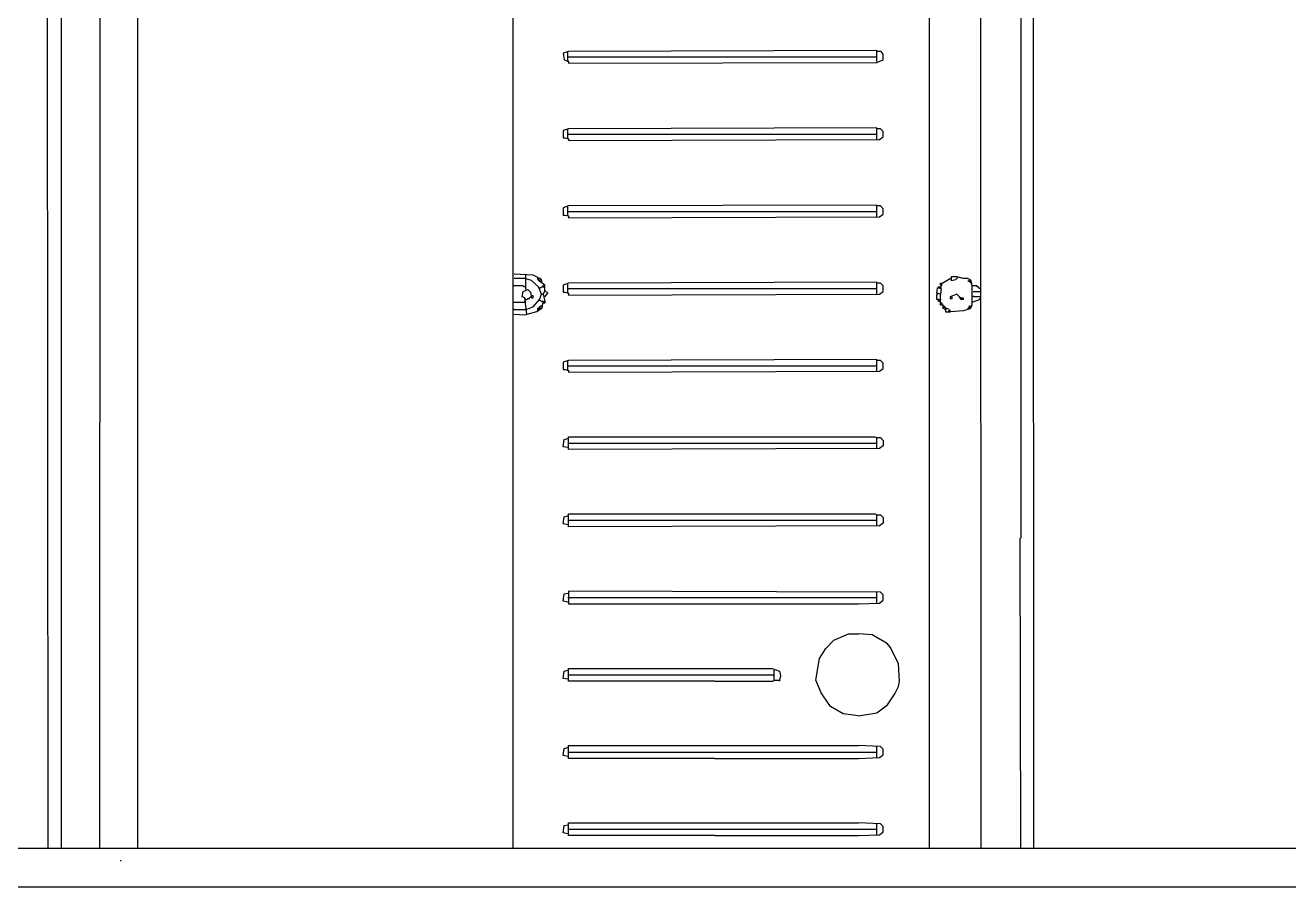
# Model space of a CAD drawing. Extents: x 3792242 to 5145247, y -1546315 to -1031918.
# Drawn here: x 4169140 to 4170122, y -1515644 to -1514974 of the extents above; entities that cross this region are included whole.
import ezdxf

# ---------------------------------------------------------------- set-up
doc = ezdxf.new("R2010")
doc.units = 0
doc.header["$MEASUREMENT"] = 0
doc.layers.add('TENKÁ', color=7, linetype='CONTINUOUS')
doc.layers.add('ZZ-chladenie', color=133, linetype='CONTINUOUS')

msp = doc.modelspace()

# ---------------------------------------------------------------- linework, layer by layer
at = {"layer": 'TENKÁ'}
for p, q in [((4159004.314, -1515613.77), (4215129.314, -1515613.77)), ((4159004.314, -1515643.77), (4215129.314, -1515643.77))]:
    msp.add_line(p, q, dxfattribs=at)
at = {"layer": 'ZZ-chladenie', "color": 9}
for p, q in [((4169168.404, -1515613.77), (4169168.404, -1514306.302)), ((4169913.996, -1515372.443), (4169913.996, -1514306.302)), ((4169158.197, -1515613.77), (4169157.107, -1514327.484)), ((4169842.685, -1515613.77), (4169842.685, -1514328.19)), ((4169882.862, -1515613.77), (4169882.224, -1514328.19)), ((4169923.767, -1515613.77), (4169923.175, -1514328.19)), ((4169198.239, -1515613.77), (4169198.764, -1514508.234)), ((4169227.712, -1515613.77), (4169227.712, -1514705.929)), ((4169519.312, -1515613.77), (4169519.312, -1514720.756)), ((4169562.382, -1514994.705), (4169558.146, -1514996.117)), ((4169801.733, -1514993.998), (4169562.382, -1514994.705)), ((4169801.733, -1515002.471), (4169801.733, -1514993.998)), ((4169805.264, -1514994.705), (4169801.733, -1514994.705)), ((4169806.676, -1514996.823), (4169805.264, -1514994.705)), ((4169558.146, -1514996.117), (4169558.851, -1515001.059)), ((4169558.851, -1515001.059), (4169562.382, -1515002.471)), ((4169561.675, -1515001.765), (4169561.675, -1514995.411)), ((4169561.675, -1514998.941), (4169801.733, -1514998.941)), ((4169561.675, -1515001.765), (4169561.675, -1515002.471)), ((4169562.382, -1515002.471), (4169562.382, -1515003.883)), ((4169562.382, -1515003.883), (4169801.733, -1515003.177)), ((4169801.733, -1515003.177), (4169806.676, -1515001.059)), ((4169806.676, -1515001.059), (4169806.676, -1514996.823)), ((4169801.733, -1515054.013), (4169562.382, -1515054.719)), ((4169801.733, -1515063.192), (4169801.733, -1515054.013)), ((4169562.382, -1515054.719), (4169558.146, -1515056.131)), ((4169558.146, -1515056.131), (4169558.146, -1515061.78)), ((4169558.146, -1515061.78), (4169559.558, -1515061.78)), ((4169559.558, -1515061.78), (4169562.382, -1515062.486)), ((4169561.675, -1515062.486), (4169561.675, -1515055.425)), ((4169561.675, -1515058.955), (4169801.733, -1515058.955)), ((4169562.382, -1515062.486), (4169562.382, -1515063.898)), ((4169562.382, -1515063.898), (4169803.852, -1515063.192)), ((4169804.558, -1515054.719), (4169801.733, -1515054.719)), ((4169803.852, -1515063.192), (4169806.676, -1515061.074)), ((4169806.676, -1515056.838), (4169804.558, -1515054.719)), ((4169806.676, -1515061.074), (4169806.676, -1515056.838)), ((4169562.382, -1515114.734), (4169558.146, -1515116.146)), ((4169558.146, -1515116.146), (4169558.146, -1515121.794)), ((4169558.146, -1515121.794), (4169559.558, -1515121.794)), ((4169559.558, -1515121.794), (4169562.382, -1515122.5)), ((4169561.675, -1515122.5), (4169561.675, -1515115.44)), ((4169561.675, -1515118.97), (4169801.733, -1515118.97)), ((4169801.733, -1515114.028), (4169562.382, -1515114.734)), ((4169562.382, -1515122.5), (4169562.382, -1515123.912)), ((4169801.733, -1515123.206), (4169801.733, -1515114.028)), ((4169804.558, -1515114.734), (4169801.733, -1515114.734)), ((4169803.852, -1515123.206), (4169806.676, -1515121.088)), ((4169806.676, -1515116.852), (4169804.558, -1515114.734)), ((4169806.676, -1515121.088), (4169806.676, -1515116.852)), ((4169562.382, -1515123.912), (4169803.852, -1515123.206)), ((4169534.845, -1515168.394), (4169520.019, -1515167.688)), ((4169528.491, -1515171.218), (4169520.019, -1515171.218)), ((4169533.433, -1515172.63), (4169528.491, -1515171.218)), ((4169529.197, -1515168.394), (4169529.197, -1515167.688)), ((4169529.197, -1515171.924), (4169529.197, -1515168.394)), ((4169529.197, -1515179.691), (4169529.197, -1515171.924)), ((4169541.2, -1515171.924), (4169534.845, -1515168.394)), ((4169538.376, -1515170.512), (4169537.669, -1515169.806)), ((4169538.376, -1515171.924), (4169538.376, -1515170.512)), ((4169539.082, -1515171.924), (4169538.376, -1515171.924)), ((4169539.082, -1515172.63), (4169539.082, -1515171.924)), ((4169539.788, -1515172.63), (4169539.082, -1515171.924)), ((4169540.494, -1515171.218), (4169539.788, -1515171.218)), ((4169540.494, -1515171.924), (4169540.494, -1515171.218)), ((4169541.2, -1515172.63), (4169540.494, -1515171.924)), ((4169541.906, -1515174.748), (4169541.2, -1515171.924)), ((4169852.57, -1515174.748), (4169858.924, -1515171.218)), ((4169858.924, -1515171.218), (4169859.63, -1515171.924)), ((4169863.866, -1515169.806), (4169859.63, -1515169.806)), ((4169859.63, -1515169.806), (4169859.63, -1515172.63)), ((4169859.63, -1515172.63), (4169863.161, -1515171.924)), ((4169863.161, -1515171.924), (4169864.573, -1515170.512)), ((4169868.809, -1515171.218), (4169863.866, -1515169.806)), ((4169864.573, -1515170.512), (4169864.573, -1515169.806)), ((4169872.339, -1515171.218), (4169868.809, -1515171.218)), ((4169875.163, -1515172.63), (4169872.339, -1515171.218)), ((4169874.457, -1515171.924), (4169873.751, -1515171.924)), ((4169874.457, -1515172.63), (4169874.457, -1515171.924)), ((4169527.079, -1515176.867), (4169519.312, -1515176.867)), ((4169526.373, -1515185.339), (4169527.079, -1515181.103)), ((4169527.785, -1515177.572), (4169527.079, -1515176.867)), ((4169527.079, -1515181.103), (4169530.609, -1515179.691)), ((4169529.197, -1515177.572), (4169527.785, -1515177.572)), ((4169530.609, -1515179.691), (4169532.727, -1515181.808)), ((4169532.727, -1515181.808), (4169533.433, -1515186.045)), ((4169539.082, -1515177.572), (4169533.433, -1515172.63)), ((4169539.788, -1515172.63), (4169539.082, -1515172.63)), ((4169541.2, -1515183.221), (4169539.082, -1515177.572)), ((4169539.788, -1515178.279), (4169539.082, -1515178.279)), ((4169539.788, -1515172.63), (4169540.494, -1515173.336)), ((4169539.788, -1515173.336), (4169539.788, -1515172.63)), ((4169540.494, -1515174.042), (4169539.788, -1515173.336)), ((4169539.788, -1515178.279), (4169540.494, -1515178.279)), ((4169540.494, -1515173.336), (4169541.2, -1515172.63)), ((4169540.494, -1515173.336), (4169541.2, -1515172.63)), ((4169541.906, -1515174.042), (4169540.494, -1515174.042)), ((4169540.494, -1515178.279), (4169541.2, -1515177.572)), ((4169541.2, -1515177.572), (4169543.318, -1515177.572)), ((4169544.024, -1515176.16), (4169541.906, -1515174.748)), ((4169542.612, -1515176.867), (4169542.612, -1515176.16)), ((4169543.318, -1515177.572), (4169542.612, -1515176.867)), ((4169544.024, -1515180.396), (4169542.612, -1515183.221)), ((4169544.024, -1515180.396), (4169544.024, -1515176.16)), ((4169544.024, -1515180.396), (4169544.73, -1515181.103)), ((4169546.143, -1515182.515), (4169544.024, -1515180.396)), ((4169562.382, -1515174.748), (4169558.146, -1515176.16)), ((4169558.146, -1515176.16), (4169558.146, -1515181.808)), ((4169558.146, -1515181.808), (4169559.558, -1515181.808)), ((4169559.558, -1515181.808), (4169562.382, -1515182.515)), ((4169561.675, -1515182.515), (4169561.675, -1515175.454)), ((4169561.675, -1515178.984), (4169801.733, -1515178.984)), ((4169801.733, -1515174.042), (4169562.382, -1515174.748)), ((4169801.733, -1515183.221), (4169801.733, -1515174.042)), ((4169804.558, -1515174.748), (4169801.733, -1515174.748)), ((4169803.852, -1515183.221), (4169806.676, -1515181.103)), ((4169806.676, -1515176.867), (4169804.558, -1515174.748)), ((4169806.676, -1515181.103), (4169806.676, -1515176.867)), ((4169848.333, -1515182.515), (4169849.039, -1515178.279)), ((4169849.039, -1515178.279), (4169849.746, -1515178.279)), ((4169849.746, -1515178.279), (4169849.746, -1515177.572)), ((4169849.746, -1515177.572), (4169851.158, -1515177.572)), ((4169849.746, -1515178.279), (4169849.746, -1515178.984)), ((4169849.746, -1515178.279), (4169851.863, -1515178.984)), ((4169851.158, -1515176.16), (4169851.158, -1515174.748)), ((4169851.158, -1515174.748), (4169852.57, -1515174.748)), ((4169851.158, -1515178.984), (4169852.57, -1515174.748)), ((4169851.863, -1515176.16), (4169851.158, -1515176.16)), ((4169851.158, -1515177.572), (4169851.863, -1515177.572)), ((4169851.863, -1515178.984), (4169851.158, -1515183.221)), ((4169851.863, -1515176.16), (4169852.57, -1515176.16)), ((4169873.045, -1515173.336), (4169873.045, -1515172.63)), ((4169875.163, -1515174.748), (4169873.045, -1515172.63)), ((4169873.751, -1515173.336), (4169873.045, -1515173.336)), ((4169875.163, -1515173.336), (4169874.457, -1515172.63)), ((4169874.457, -1515174.042), (4169875.163, -1515173.336)), ((4169875.163, -1515174.748), (4169874.457, -1515174.042)), ((4169875.869, -1515176.867), (4169875.163, -1515172.63)), ((4169875.163, -1515174.748), (4169875.869, -1515174.748)), ((4169879.4, -1515176.867), (4169875.869, -1515176.867)), ((4169875.869, -1515189.575), (4169875.869, -1515176.867)), ((4169876.575, -1515181.103), (4169882.224, -1515181.103)), ((4169880.106, -1515177.572), (4169879.4, -1515176.867)), ((4169880.812, -1515177.572), (4169880.106, -1515177.572)), ((4169880.812, -1515178.279), (4169880.812, -1515177.572)), ((4169881.518, -1515178.984), (4169880.812, -1515178.279)), ((4169882.224, -1515178.984), (4169881.518, -1515178.279)), ((4169882.224, -1515178.984), (4169881.518, -1515178.984)), ((4169882.224, -1515178.984), (4169882.93, -1515178.984)), ((4169519.312, -1515189.575), (4169527.785, -1515189.575)), ((4169528.491, -1515186.045), (4169526.373, -1515185.339)), ((4169527.785, -1515189.575), (4169528.491, -1515188.87)), ((4169529.903, -1515198.754), (4169528.491, -1515186.045)), ((4169529.197, -1515187.457), (4169528.491, -1515186.751)), ((4169528.491, -1515188.87), (4169529.197, -1515188.87)), ((4169529.197, -1515187.457), (4169529.903, -1515187.457)), ((4169529.903, -1515187.457), (4169530.609, -1515186.751)), ((4169530.609, -1515186.751), (4169532.021, -1515186.751)), ((4169532.021, -1515186.045), (4169532.727, -1515185.339)), ((4169532.021, -1515186.751), (4169532.021, -1515186.045)), ((4169532.727, -1515185.339), (4169533.433, -1515185.339)), ((4169534.845, -1515184.633), (4169533.433, -1515184.633)), ((4169533.433, -1515186.045), (4169534.845, -1515186.045)), ((4169534.845, -1515186.045), (4169534.845, -1515184.633)), ((4169534.845, -1515193.106), (4169539.788, -1515187.457)), ((4169539.788, -1515187.457), (4169541.2, -1515183.221)), ((4169540.494, -1515188.163), (4169539.788, -1515188.163)), ((4169541.2, -1515183.221), (4169540.494, -1515182.515)), ((4169541.2, -1515188.87), (4169540.494, -1515188.163)), ((4169541.2, -1515183.221), (4169542.612, -1515183.221)), ((4169542.612, -1515188.87), (4169541.2, -1515188.87)), ((4169541.906, -1515193.812), (4169542.612, -1515188.87)), ((4169542.612, -1515183.221), (4169544.024, -1515188.87)), ((4169542.612, -1515188.87), (4169544.024, -1515188.87)), ((4169544.024, -1515190.282), (4169542.612, -1515190.282)), ((4169544.024, -1515185.339), (4169546.143, -1515182.515)), ((4169544.024, -1515188.87), (4169544.024, -1515190.282)), ((4169562.382, -1515182.515), (4169562.382, -1515183.927)), ((4169562.382, -1515183.927), (4169803.852, -1515183.221)), ((4169851.158, -1515183.221), (4169848.333, -1515182.515)), ((4169848.333, -1515183.927), (4169849.039, -1515183.221)), ((4169848.333, -1515187.457), (4169848.333, -1515183.927)), ((4169849.746, -1515187.457), (4169848.333, -1515187.457)), ((4169849.039, -1515183.221), (4169849.039, -1515182.515)), ((4169849.746, -1515188.87), (4169849.746, -1515187.457)), ((4169849.746, -1515187.457), (4169851.158, -1515187.457)), ((4169851.158, -1515188.87), (4169849.746, -1515188.87)), ((4169851.158, -1515191.694), (4169851.158, -1515183.221)), ((4169851.158, -1515187.457), (4169851.863, -1515187.457)), ((4169852.57, -1515190.282), (4169851.863, -1515190.282)), ((4169851.863, -1515191.694), (4169852.57, -1515190.987)), ((4169852.57, -1515190.987), (4169852.57, -1515190.282)), ((4169863.866, -1515183.221), (4169858.924, -1515185.339)), ((4169858.924, -1515185.339), (4169858.924, -1515186.751)), ((4169858.924, -1515186.751), (4169860.336, -1515186.751)), ((4169860.336, -1515186.751), (4169860.336, -1515185.339)), ((4169865.985, -1515185.339), (4169863.866, -1515183.221)), ((4169867.397, -1515187.457), (4169865.985, -1515185.339)), ((4169867.397, -1515186.045), (4169866.69, -1515186.045)), ((4169867.397, -1515186.045), (4169868.809, -1515186.045)), ((4169868.809, -1515187.457), (4169867.397, -1515187.457)), ((4169868.809, -1515186.045), (4169868.809, -1515187.457)), ((4169875.869, -1515189.575), (4169881.518, -1515187.457)), ((4169875.869, -1515191.694), (4169875.869, -1515189.575)), ((4169877.281, -1515185.339), (4169876.575, -1515184.633)), ((4169882.224, -1515185.339), (4169877.281, -1515185.339)), ((4169881.518, -1515187.457), (4169882.224, -1515186.751)), ((4169882.224, -1515185.339), (4169882.93, -1515185.339)), ((4169520.019, -1515195.224), (4169519.312, -1515195.224)), ((4169520.019, -1515195.224), (4169529.197, -1515195.224)), ((4169520.019, -1515198.754), (4169528.491, -1515199.46)), ((4169528.491, -1515199.46), (4169537.669, -1515196.636)), ((4169529.197, -1515195.224), (4169534.845, -1515193.106)), ((4169537.669, -1515196.636), (4169541.906, -1515193.812)), ((4169538.376, -1515194.518), (4169539.082, -1515193.812)), ((4169538.376, -1515195.93), (4169538.376, -1515194.518)), ((4169539.082, -1515194.518), (4169539.788, -1515193.812)), ((4169539.082, -1515193.812), (4169539.788, -1515193.812)), ((4169539.082, -1515194.518), (4169539.788, -1515195.224)), ((4169539.788, -1515195.224), (4169539.082, -1515194.518)), ((4169539.788, -1515193.812), (4169539.788, -1515193.106)), ((4169539.788, -1515193.106), (4169540.494, -1515193.106)), ((4169539.788, -1515193.812), (4169540.494, -1515193.106)), ((4169539.788, -1515195.224), (4169540.494, -1515194.518)), ((4169540.494, -1515193.106), (4169540.494, -1515192.399)), ((4169540.494, -1515192.399), (4169541.906, -1515192.399)), ((4169540.494, -1515194.518), (4169541.2, -1515194.518)), ((4169541.2, -1515194.518), (4169541.2, -1515193.812)), ((4169853.275, -1515191.694), (4169851.158, -1515191.694)), ((4169855.394, -1515195.93), (4169852.57, -1515193.106)), ((4169852.57, -1515193.106), (4169853.982, -1515193.106)), ((4169855.394, -1515193.812), (4169853.275, -1515191.694)), ((4169853.275, -1515194.518), (4169853.275, -1515193.812)), ((4169853.982, -1515194.518), (4169853.275, -1515194.518)), ((4169854.687, -1515193.106), (4169853.982, -1515193.106)), ((4169854.687, -1515193.812), (4169854.687, -1515193.106)), ((4169854.687, -1515195.224), (4169855.394, -1515194.518)), ((4169855.394, -1515195.93), (4169854.687, -1515195.224)), ((4169855.394, -1515197.342), (4169855.394, -1515193.812)), ((4169855.394, -1515194.518), (4169856.1, -1515194.518)), ((4169858.924, -1515197.342), (4169855.394, -1515197.342)), ((4169856.1, -1515194.518), (4169857.512, -1515194.518)), ((4169857.512, -1515197.342), (4169858.218, -1515195.224)), ((4169858.218, -1515195.224), (4169858.924, -1515197.342)), ((4169858.924, -1515196.636), (4169858.218, -1515195.93)), ((4169858.924, -1515196.636), (4169869.515, -1515195.93)), ((4169869.515, -1515195.93), (4169874.457, -1515194.518)), ((4169872.339, -1515195.224), (4169873.751, -1515193.106)), ((4169873.045, -1515193.812), (4169873.751, -1515193.106)), ((4169873.045, -1515193.812), (4169873.751, -1515194.518)), ((4169873.751, -1515194.518), (4169873.045, -1515193.812)), ((4169873.751, -1515193.106), (4169873.751, -1515192.399)), ((4169873.751, -1515192.399), (4169874.457, -1515192.399)), ((4169873.751, -1515193.106), (4169874.457, -1515192.399)), ((4169873.751, -1515194.518), (4169874.457, -1515193.812)), ((4169874.457, -1515194.518), (4169875.869, -1515191.694)), ((4169874.457, -1515193.812), (4169875.163, -1515193.812)), ((4169875.163, -1515193.812), (4169875.163, -1515193.106)), ((4169562.382, -1515234.763), (4169558.146, -1515236.175)), ((4169558.146, -1515236.175), (4169558.146, -1515241.824)), ((4169561.675, -1515242.529), (4169561.675, -1515235.469)), ((4169561.675, -1515238.999), (4169801.733, -1515238.999)), ((4169801.733, -1515234.057), (4169562.382, -1515234.763)), ((4169801.733, -1515243.236), (4169801.733, -1515234.057)), ((4169804.558, -1515234.763), (4169801.733, -1515234.763)), ((4169806.676, -1515236.881), (4169804.558, -1515234.763)), ((4169806.676, -1515241.117), (4169806.676, -1515236.881)), ((4169558.146, -1515241.824), (4169559.558, -1515241.824)), ((4169559.558, -1515241.824), (4169562.382, -1515242.529)), ((4169562.382, -1515242.529), (4169562.382, -1515243.941)), ((4169562.382, -1515243.941), (4169803.852, -1515243.236)), ((4169803.852, -1515243.236), (4169806.676, -1515241.117)), ((4169558.146, -1515301.838), (4169558.851, -1515296.189)), ((4169558.851, -1515296.189), (4169561.675, -1515295.483)), ((4169561.675, -1515295.483), (4169562.382, -1515295.483)), ((4169561.675, -1515299.014), (4169801.733, -1515299.014)), ((4169562.382, -1515303.956), (4169562.382, -1515294.071)), ((4169562.382, -1515294.071), (4169800.321, -1515294.071)), ((4169800.321, -1515294.071), (4169801.733, -1515294.777)), ((4169801.733, -1515303.25), (4169801.733, -1515294.777)), ((4169801.733, -1515294.777), (4169804.558, -1515294.777)), ((4169804.558, -1515294.777), (4169806.676, -1515296.895)), ((4169806.676, -1515296.895), (4169806.676, -1515301.132)), ((4169561.675, -1515302.544), (4169558.146, -1515301.838)), ((4169803.852, -1515303.25), (4169562.382, -1515303.956)), ((4169806.676, -1515301.132), (4169803.852, -1515303.25)), ((4169558.146, -1515361.853), (4169558.851, -1515356.204)), ((4169558.851, -1515356.204), (4169561.675, -1515355.498)), ((4169561.675, -1515355.498), (4169562.382, -1515355.498)), ((4169562.382, -1515363.97), (4169562.382, -1515354.086)), ((4169562.382, -1515354.086), (4169800.321, -1515354.086)), ((4169800.321, -1515354.086), (4169801.733, -1515354.792)), ((4169801.733, -1515363.265), (4169801.733, -1515354.792)), ((4169801.733, -1515354.792), (4169804.558, -1515354.792)), ((4169804.558, -1515354.792), (4169806.676, -1515356.91)), ((4169806.676, -1515356.91), (4169806.676, -1515361.146)), ((4169561.675, -1515362.558), (4169558.146, -1515361.853)), ((4169561.675, -1515359.028), (4169801.733, -1515359.028)), ((4169803.852, -1515363.265), (4169562.382, -1515363.97)), ((4169806.676, -1515361.146), (4169803.852, -1515363.265)), ((4169913.29, -1515373.149), (4169913.996, -1515372.443)), ((4169913.564, -1515613.77), (4169913.29, -1515373.149)), ((4169558.146, -1515421.867), (4169558.851, -1515416.219)), ((4169558.851, -1515416.219), (4169561.675, -1515415.512)), ((4169804.558, -1515414.807), (4169562.382, -1515414.1)), ((4169562.382, -1515414.1), (4169562.382, -1515423.985)), ((4169801.733, -1515423.279), (4169801.733, -1515414.807)), ((4169806.676, -1515416.924), (4169804.558, -1515414.807)), ((4169806.676, -1515421.161), (4169806.676, -1515416.924)), ((4169561.675, -1515422.573), (4169558.146, -1515421.867)), ((4169561.675, -1515419.043), (4169801.733, -1515419.043)), ((4169561.675, -1515422.573), (4169562.382, -1515422.573)), ((4169562.382, -1515423.985), (4169787.613, -1515423.985)), ((4169787.613, -1515423.985), (4169803.852, -1515423.279)), ((4169803.852, -1515423.279), (4169806.676, -1515421.161)), ((4169762.194, -1515458.582), (4169768.549, -1515452.227)), ((4169768.549, -1515452.227), (4169779.846, -1515447.285)), ((4169779.846, -1515447.285), (4169787.613, -1515447.285)), ((4169798.204, -1515447.991), (4169787.613, -1515447.285)), ((4169808.088, -1515453.639), (4169798.204, -1515447.991)), ((4169810.207, -1515455.051), (4169808.088, -1515453.639)), ((4169812.324, -1515457.876), (4169810.207, -1515455.051)), ((4169754.428, -1515483.294), (4169757.252, -1515466.348)), ((4169757.252, -1515466.348), (4169762.194, -1515458.582)), ((4169818.679, -1515470.585), (4169812.324, -1515457.876)), ((4169558.146, -1515481.882), (4169558.851, -1515476.233)), ((4169558.851, -1515476.233), (4169561.675, -1515475.527)), ((4169561.675, -1515475.527), (4169562.382, -1515475.527)), ((4169562.382, -1515483.999), (4169562.382, -1515474.115)), ((4169562.382, -1515474.115), (4169720.538, -1515474.115)), ((4169720.538, -1515474.115), (4169726.186, -1515476.233)), ((4169721.95, -1515483.294), (4169721.95, -1515475.527)), ((4169726.186, -1515476.233), (4169726.892, -1515479.763)), ((4169819.385, -1515483.999), (4169818.679, -1515470.585)), ((4169561.675, -1515482.587), (4169558.146, -1515481.882)), ((4169561.675, -1515479.057), (4169721.95, -1515479.057)), ((4169676.056, -1515483.999), (4169562.382, -1515483.999)), ((4169676.056, -1515483.999), (4169721.243, -1515483.999)), ((4169721.243, -1515483.999), (4169721.95, -1515483.294)), ((4169721.95, -1515483.294), (4169726.186, -1515483.294)), ((4169726.892, -1515479.763), (4169726.186, -1515483.294)), ((4169726.186, -1515483.294), (4169726.186, -1515483.999)), ((4169758.665, -1515493.178), (4169754.428, -1515483.294)), ((4169818.679, -1515488.236), (4169819.385, -1515483.999)), ((4169760.077, -1515495.297), (4169758.665, -1515493.178)), ((4169765.725, -1515503.769), (4169760.077, -1515495.297)), ((4169810.207, -1515502.357), (4169815.855, -1515493.885)), ((4169815.855, -1515493.885), (4169818.679, -1515488.236)), ((4169775.61, -1515509.418), (4169765.725, -1515503.769)), ((4169801.733, -1515508.712), (4169810.207, -1515502.357)), ((4169787.613, -1515510.83), (4169775.61, -1515509.418)), ((4169787.613, -1515510.83), (4169801.733, -1515508.712)), ((4169562.382, -1515544.015), (4169562.382, -1515534.129)), ((4169562.382, -1515534.129), (4169787.613, -1515534.129)), ((4169804.558, -1515534.836), (4169787.613, -1515534.129)), ((4169801.733, -1515543.308), (4169801.733, -1515534.836)), ((4169806.676, -1515536.953), (4169804.558, -1515534.836)), ((4169558.146, -1515541.896), (4169558.851, -1515536.248)), ((4169561.675, -1515542.602), (4169558.146, -1515541.896)), ((4169558.851, -1515536.248), (4169561.675, -1515535.541)), ((4169561.675, -1515535.541), (4169562.382, -1515535.541)), ((4169561.675, -1515539.072), (4169676.056, -1515539.072)), ((4169676.056, -1515544.015), (4169562.382, -1515544.015)), ((4169676.056, -1515539.072), (4169787.613, -1515539.072)), ((4169676.056, -1515544.015), (4169787.613, -1515544.015)), ((4169787.613, -1515539.072), (4169801.733, -1515539.072)), ((4169787.613, -1515544.015), (4169803.852, -1515543.308)), ((4169803.852, -1515543.308), (4169806.676, -1515541.19)), ((4169806.676, -1515541.19), (4169806.676, -1515536.953)), ((4169558.146, -1515601.911), (4169558.851, -1515596.262)), ((4169561.675, -1515602.617), (4169558.146, -1515601.911)), ((4169558.851, -1515596.262), (4169561.675, -1515595.556)), ((4169561.675, -1515595.556), (4169562.382, -1515595.556)), ((4169561.675, -1515599.086), (4169676.056, -1515599.086)), ((4169562.382, -1515604.029), (4169562.382, -1515594.144)), ((4169562.382, -1515594.144), (4169676.056, -1515594.144)), ((4169676.056, -1515594.144), (4169787.613, -1515594.144)), ((4169676.056, -1515599.086), (4169787.613, -1515599.086)), ((4169804.558, -1515594.85), (4169787.613, -1515594.144)), ((4169787.613, -1515599.086), (4169801.733, -1515599.086)), ((4169787.613, -1515604.029), (4169803.852, -1515603.323)), ((4169801.733, -1515603.323), (4169801.733, -1515594.85)), ((4169803.852, -1515603.323), (4169806.676, -1515601.205)), ((4169806.676, -1515596.968), (4169804.558, -1515594.85)), ((4169806.676, -1515601.205), (4169806.676, -1515596.968)), ((4169676.056, -1515604.029), (4169562.382, -1515604.029)), ((4169676.056, -1515604.029), (4169787.613, -1515604.029)), ((4169214.642, -1515623.798), (4169214.642, -1515623.092))]:
    msp.add_line(p, q, dxfattribs=at)

doc.saveas('drawing.dxf')
